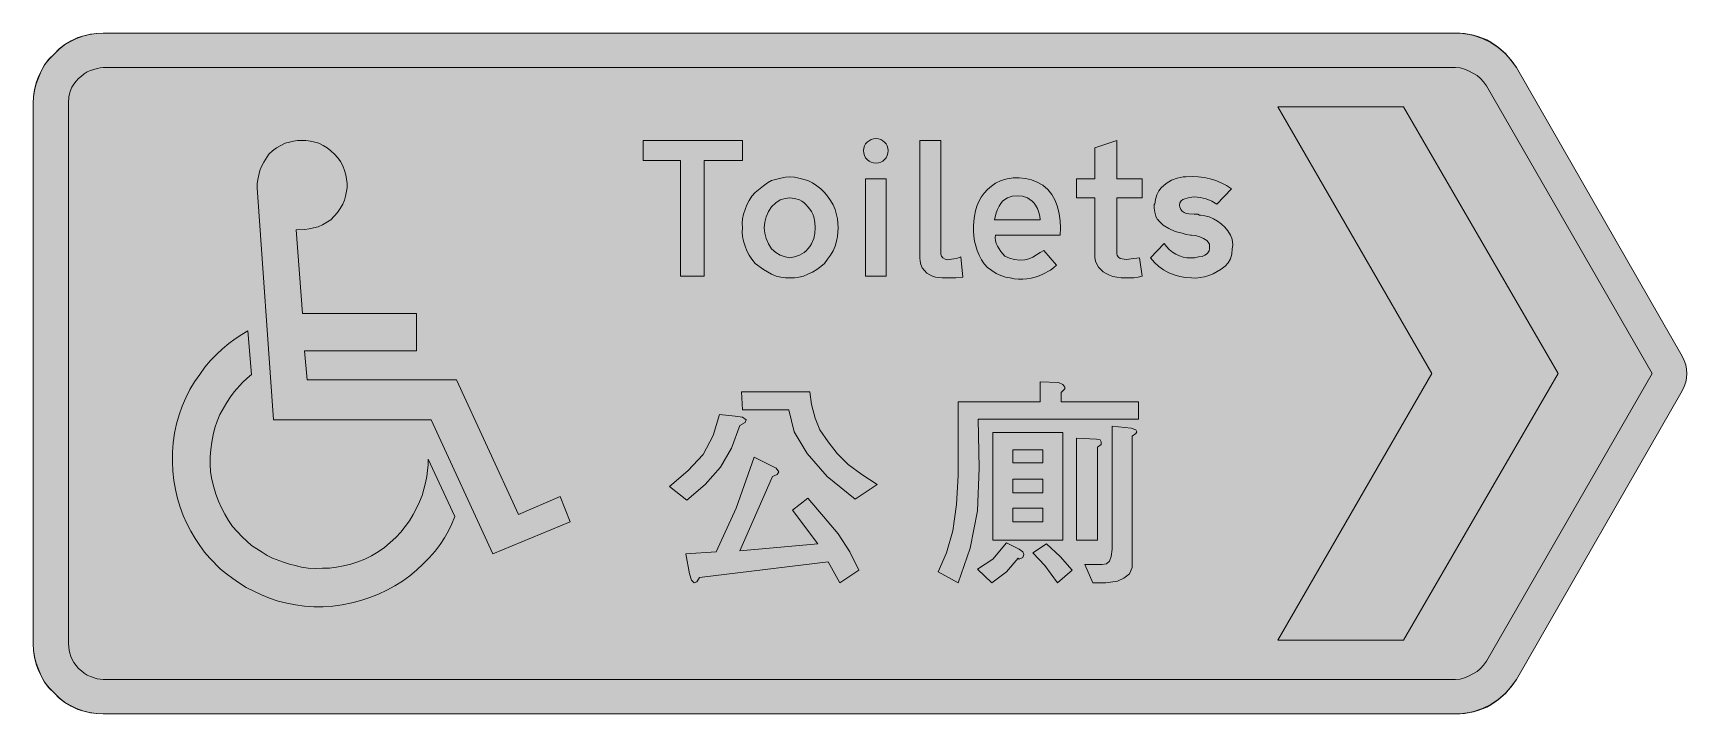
# Model space of a CAD drawing. Header units: metres. Extents: x 12 to 556, y 18 to 242.
import ezdxf

# ---------------------------------------------------------------- set-up
doc = ezdxf.new("R2010")
doc.units = ezdxf.units.M
for name, color, linetype, true_color in [('FILL_BLUE_0000FF', 7, 'Continuous', 0x0000ff), ('FILL_WHITE_FFFFFF', 7, 'Continuous', 0xffffff), ('STROKE_BLUE_0000FF', 7, 'Continuous', 0x0000ff)]:
    doc.layers.add(name, color=color, linetype=linetype, true_color=true_color)

msp = doc.modelspace()

# ---------------------------------------------------------------- hatches: boundary and pattern name
at = {"layer": 'FILL_BLUE_0000FF', "true_color": 0x0000ff}
h = msp.add_hatch(color=7, dxfattribs=at)
h.dxf.hatch_style = 1
h.paths.add_polyline_path([(490.35, 35.16), (489.44, 33.87), (488.44, 32.72), (487.27, 31.74), (485.85, 30.96), (484.5, 30.17), (483.11, 29.61), (481.67, 29.27), (480.15, 29.16), (34.65, 29.16), (33.7, 29.22), (32.66, 29.38), (30.45, 30.06), (29.38, 30.57), (28.39, 31.18), (27.45, 31.92), (26.55, 32.76), (25.72, 33.69), (25.02, 34.66), (24.45, 35.67), (24, 36.7), (23.66, 37.74), (23.43, 38.79), (23.25, 40.86), (23.25, 219.06), (23.32, 221.16), (23.5, 222.18), (23.85, 223.26), (24.36, 224.33), (24.98, 225.32), (25.71, 226.26), (26.55, 227.16), (27.45, 228), (28.39, 228.73), (29.38, 229.35), (30.45, 229.86), (32.66, 230.53), (33.7, 230.7), (34.65, 230.76), (480.15, 230.76), (481.67, 230.65), (483.11, 230.31), (484.5, 229.75), (485.85, 228.96), (487.27, 228.18), (488.44, 227.2), (489.44, 226.05), (490.35, 224.76), (544.95, 129.96), (490.35, 35.16)])
at = {"layer": 'FILL_WHITE_FFFFFF', "true_color": 0xffffff}
h = msp.add_hatch(color=7, dxfattribs=at)
h.dxf.hatch_style = 1
h.paths.add_polyline_path([(555.54, 134.28), (556.03, 132.87), (556.33, 131.42), (556.42, 129.96), (556.33, 128.5), (556.03, 127.05), (555.54, 125.64), (554.85, 124.26), (500.25, 29.16), (498.56, 26.75), (496.61, 24.51), (494.39, 22.49), (493.16, 21.59), (491.85, 20.76), (490.47, 20.03), (489.05, 19.41), (487.59, 18.89), (486.11, 18.47), (483.12, 17.93), (480.15, 17.76), (34.65, 17.76), (32.58, 17.87), (30.45, 18.17), (28.32, 18.65), (26.25, 19.26), (24.06, 20.27), (22.01, 21.51), (20.13, 22.97), (18.45, 24.66), (16.77, 26.34), (15.34, 28.22), (14.19, 30.27), (13.35, 32.46), (12.56, 34.53), (12, 36.66), (11.66, 38.79), (11.55, 40.86), (11.55, 219.06), (11.66, 221.13), (12, 223.26), (12.56, 225.39), (13.35, 227.46), (14.19, 229.65), (15.34, 231.7), (16.77, 233.58), (18.45, 235.26), (20.13, 236.95), (22.01, 238.41), (24.06, 239.65), (26.25, 240.66), (28.32, 241.27), (30.45, 241.75), (32.58, 242.05), (34.65, 242.16), (480.15, 242.16), (483.12, 241.99), (486.11, 241.45), (487.59, 241.03), (489.05, 240.51), (490.47, 239.89), (491.85, 239.16), (493.16, 238.33), (494.39, 237.43), (496.61, 235.41), (498.56, 233.17), (500.25, 230.76), (554.85, 135.66), (555.54, 134.28)])
h = msp.add_hatch(color=7, dxfattribs=at)
h.dxf.hatch_style = 1
h.paths.add_polyline_path([(514.05, 129.96), (463.05, 42.06), (421.65, 42.06), (472.35, 129.96), (421.65, 217.86), (463.05, 217.86), (514.05, 129.96)])
h = msp.add_hatch(color=7, dxfattribs=at)
h.dxf.hatch_style = 1
h.paths.add_polyline_path([(293.17, 202.59), (292.94, 201.79), (292.57, 201.08), (292.09, 200.46), (291.51, 199.96), (290.85, 199.58), (290.12, 199.34), (289.35, 199.26), (288.48, 199.34), (287.68, 199.58), (286.97, 199.96), (286.35, 200.46), (285.85, 201.08), (285.47, 201.79), (285.23, 202.59), (285.15, 203.46), (285.23, 204.23), (285.47, 204.96), (285.85, 205.62), (286.35, 206.2), (286.97, 206.68), (287.68, 207.05), (288.48, 207.28), (289.35, 207.36), (290.12, 207.28), (290.85, 207.05), (291.51, 206.68), (292.09, 206.2), (292.57, 205.62), (292.94, 204.96), (293.17, 204.23), (293.25, 203.46), (293.17, 202.59)])
h = msp.add_hatch(color=7, dxfattribs=at)
h.dxf.hatch_style = 1
h.paths.add_polyline_path([(90.75, 114.66), (85.35, 191.16), (85.41, 192.51), (85.58, 193.9), (86.25, 196.86), (86.8, 198.21), (87.53, 199.56), (89.25, 202.26), (90.43, 203.33), (91.73, 204.28), (93.13, 205.13), (94.65, 205.86), (96, 206.25), (97.35, 206.53), (98.7, 206.7), (100.05, 206.76), (101.45, 206.7), (102.9, 206.53), (104.35, 206.25), (105.75, 205.86), (107.1, 205.13), (108.41, 204.28), (109.67, 203.33), (110.85, 202.26), (111.91, 201.08), (112.84, 199.78), (113.59, 198.38), (114.15, 196.86), (114.54, 195.46), (114.83, 194.01), (114.99, 192.56), (115.05, 191.16), (114.52, 188.46), (114.12, 187.11), (113.55, 185.76), (112.77, 184.29), (111.82, 182.98), (109.65, 180.66), (106.91, 178.97), (105.47, 178.34), (103.95, 177.96), (102.55, 177.61), (101.1, 177.43), (98.25, 177.36), (100.35, 149.76), (137.85, 149.76), (137.85, 137.46), (100.95, 137.46), (101.85, 127.86), (151.05, 127.86), (171.45, 83.46), (185.25, 89.46), (188.55, 81.06), (163.05, 70.56), (142.65, 114.66), (90.75, 114.66)])
h = msp.add_hatch(color=7, dxfattribs=at)
h.dxf.hatch_style = 1
h.paths.add_polyline_path([(245.25, 200.16), (232.65, 200.16), (232.65, 162.06), (224.85, 162.06), (224.85, 200.16), (212.55, 200.16), (212.55, 206.76), (245.25, 206.76), (245.25, 200.16)])
h = msp.add_hatch(color=7, dxfattribs=at)
h.dxf.hatch_style = 1
h.paths.add_polyline_path([(303.75, 206.76), (310.65, 206.76), (310.65, 169.56), (310.65, 169.26), (310.84, 168.66), (311.25, 168.06), (312, 167.65), (312.75, 167.46), (314.85, 167.76), (316.16, 167.95), (317.25, 168.36), (317.85, 161.76), (315.6, 161.5), (313.35, 161.46), (311.1, 161.5), (308.85, 161.76), (307.91, 162.05), (306.94, 162.47), (306.02, 163.07), (305.25, 163.86), (304.51, 164.81), (304.05, 165.85), (303.82, 166.94), (303.75, 168.06), (303.75, 206.76)])
h = msp.add_hatch(color=7, dxfattribs=at)
h.dxf.hatch_style = 1
h.paths.add_polyline_path([(368.7, 168.9), (369.11, 168.32), (369.69, 167.91), (370.35, 167.76), (371.03, 167.59), (371.74, 167.53), (373.35, 167.76), (376.05, 168.06), (376.95, 162.06), (375.6, 161.71), (374.25, 161.53), (371.55, 161.46), (370.03, 161.52), (368.62, 161.68), (367.33, 161.97), (366.15, 162.36), (365.08, 162.87), (364.13, 163.48), (363.28, 164.22), (362.55, 165.06), (361.72, 166.6), (361.45, 167.46), (361.35, 168.36), (361.35, 187.86), (355.35, 187.86), (355.35, 194.16), (361.35, 194.16), (361.35, 204.36), (368.55, 206.76), (368.55, 194.16), (376.95, 194.16), (376.95, 187.86), (368.55, 187.86), (368.55, 169.56), (368.7, 168.9)])
h = msp.add_hatch(color=7, dxfattribs=at)
h.dxf.hatch_style = 1
h.paths.add_polyline_path([(245.25, 180.96), (245.59, 182.43), (246.15, 183.96), (246.71, 185.53), (247.46, 187.03), (248.39, 188.43), (249.45, 189.66), (252.15, 191.83), (253.5, 192.78), (254.85, 193.56), (257.96, 194.38), (259.45, 194.66), (260.85, 194.76), (262.38, 194.66), (263.85, 194.38), (266.85, 193.56), (268.37, 192.78), (269.77, 191.83), (271.07, 190.78), (272.25, 189.66), (273.32, 188.43), (274.27, 187.03), (275.12, 185.53), (275.85, 183.96), (276.52, 180.96), (276.69, 179.49), (276.75, 177.96), (276.69, 176.56), (276.52, 175.07), (276.24, 173.53), (275.85, 171.96), (275.12, 170.44), (274.27, 169), (273.32, 167.61), (272.25, 166.26), (271.07, 165.19), (269.77, 164.23), (268.37, 163.39), (266.85, 162.66), (265.32, 162.09), (263.85, 161.72), (262.38, 161.52), (260.85, 161.46), (259.45, 161.52), (257.96, 161.72), (256.42, 162.09), (254.85, 162.66), (252.15, 164.23), (249.45, 166.26), (248.39, 167.61), (247.46, 169), (246.71, 170.44), (246.15, 171.96), (245.59, 173.53), (245.25, 175.07), (245.14, 176.56), (245.25, 177.96), (245.14, 179.49), (245.25, 180.96)])
h.paths.add_polyline_path([(257.74, 187.15), (256.25, 186.21), (254.85, 184.86), (253.84, 183.36), (253.09, 181.63), (252.61, 179.8), (252.45, 177.96), (252.61, 176.16), (253.09, 174.4), (253.84, 172.69), (254.85, 171.06), (256.25, 169.87), (257.74, 169), (259.28, 168.4), (260.85, 168.06), (262.46, 168.4), (264.08, 169), (265.58, 169.87), (266.25, 170.43), (266.85, 171.06), (267.47, 171.86), (267.98, 172.69), (268.73, 174.4), (269.13, 176.16), (269.25, 177.96), (269.13, 179.8), (268.73, 181.63), (268.4, 182.52), (267.98, 183.36), (267.47, 184.15), (266.85, 184.86), (266.25, 185.59), (265.58, 186.21), (264.85, 186.73), (264.08, 187.15), (262.46, 187.69), (260.85, 187.86), (259.28, 187.69), (257.74, 187.15)], flags=16)
h = msp.add_hatch(color=7, dxfattribs=at)
h.dxf.hatch_style = 1
h.paths.add_polyline_path([(285.75, 162.06), (285.75, 194.16), (292.65, 194.16), (292.65, 162.06), (285.75, 162.06)])
h = msp.add_hatch(color=7, dxfattribs=at)
h.dxf.hatch_style = 1
h.paths.add_polyline_path([(330.34, 162.21), (328.85, 162.89), (327.45, 163.86), (326.03, 164.87), (324.9, 166.07), (323.99, 167.45), (323.25, 168.96), (322.63, 170.45), (322.13, 171.99), (321.75, 173.57), (321.49, 175.18), (321.35, 176.83), (321.35, 178.49), (321.48, 180.17), (321.75, 181.86), (322.06, 183.52), (322.53, 185.11), (323.17, 186.62), (323.96, 188.05), (324.91, 189.37), (326.01, 190.59), (327.26, 191.69), (328.65, 192.66), (330.5, 193.53), (332.44, 194.13), (334.43, 194.45), (336.45, 194.5), (338.47, 194.28), (340.46, 193.8), (342.4, 193.06), (344.25, 192.06), (345.89, 190.6), (347.21, 188.91), (348.26, 187), (349.05, 184.86), (349.61, 182.61), (349.95, 180.32), (350.06, 177.98), (349.95, 175.56), (328.65, 175.56), (328.53, 174.66), (328.61, 173.76), (328.86, 172.86), (329.25, 171.96), (330.34, 170.2), (331.65, 168.66), (333.23, 167.92), (334.84, 167.5), (336.5, 167.35), (338.25, 167.46), (339.6, 167.79), (340.91, 168.32), (342.17, 169.02), (343.35, 169.86), (344.55, 170.46), (348.75, 165.66), (347.79, 164.81), (346.73, 164.05), (344.25, 162.66), (342.99, 162.14), (341.68, 161.71), (340.33, 161.38), (338.96, 161.16), (337.58, 161.05), (336.19, 161.06), (334.81, 161.19), (333.45, 161.46), (331.88, 161.75), (330.34, 162.21)])
h.paths.add_polyline_path([(343.24, 181.83), (342.94, 183.06), (342.46, 184.29), (341.85, 185.46), (341.34, 186.13), (340.73, 186.77), (339.99, 187.36), (339.15, 187.86), (337.53, 188.37), (335.85, 188.53), (334.17, 188.37), (332.55, 187.86), (331.71, 187.35), (330.98, 186.73), (330.36, 186), (329.85, 185.16), (329.28, 184.03), (328.88, 182.91), (328.35, 180.66), (343.35, 180.66), (343.24, 181.83)], flags=16)
h = msp.add_hatch(color=7, dxfattribs=at)
h.dxf.hatch_style = 1
h.paths.add_polyline_path([(391.48, 182.71), (392.29, 182.53), (394.05, 182.46), (394.95, 182.46), (395.25, 182.46), (395.85, 182.16), (396.15, 182.16), (397.61, 181.95), (399.05, 181.55), (400.44, 180.97), (401.78, 180.21), (403.02, 179.28), (404.17, 178.19), (405.18, 176.95), (406.05, 175.56), (406.44, 174.56), (406.69, 173.42), (406.77, 172.23), (406.65, 171.06), (406.49, 169.33), (406.01, 167.76), (405.26, 166.42), (404.25, 165.36), (402.99, 164.4), (401.67, 163.57), (400.32, 162.86), (398.93, 162.28), (397.51, 161.85), (396.07, 161.56), (394.61, 161.43), (393.15, 161.46), (391.24, 161.57), (389.35, 161.9), (387.51, 162.44), (385.73, 163.18), (384.03, 164.13), (382.43, 165.26), (380.97, 166.57), (379.65, 168.06), (384.15, 172.86), (384.93, 171.79), (385.88, 170.83), (386.93, 169.99), (388.05, 169.26), (389.22, 168.69), (390.45, 168.32), (391.68, 168.12), (392.85, 168.06), (394.2, 168.1), (395.55, 168.36), (396.71, 168.55), (397.65, 168.96), (398.14, 169.29), (398.63, 169.78), (399, 170.39), (399.15, 171.06), (399.15, 172.56), (398.7, 173.27), (398.25, 173.76), (397.2, 174.42), (395.92, 175), (394.54, 175.41), (393.15, 175.56), (392.85, 175.56), (391.5, 175.75), (390.15, 176.16), (387.79, 176.77), (385.69, 177.7), (383.86, 178.9), (382.35, 180.36), (382.31, 180.62), (382.05, 180.66), (381.48, 181.84), (381.11, 183.1), (380.91, 184.41), (380.85, 185.76), (381.15, 185.76), (381.31, 187.32), (381.75, 188.8), (382.42, 190.11), (383.25, 191.16), (384.88, 192.57), (386.63, 193.63), (388.48, 194.37), (390.45, 194.76), (390.75, 194.76), (391.35, 194.76), (393.37, 194.89), (395.38, 194.83), (397.36, 194.58), (399.3, 194.16), (401.18, 193.57), (402.99, 192.82), (404.72, 191.91), (406.35, 190.86), (401.55, 185.76), (399.87, 186.77), (398.02, 187.52), (396.07, 188), (394.05, 188.16), (392.55, 187.97), (391.05, 187.56), (390.39, 187.36), (389.81, 186.85), (389.4, 186.17), (389.25, 185.46), (389.36, 184.75), (389.66, 184.03), (390.14, 183.43), (390.75, 183.06), (391.48, 182.71)])
h = msp.add_hatch(color=7, dxfattribs=at)
h.dxf.hatch_style = 1
h.paths.add_polyline_path([(82.03, 128.43), (80.59, 127.03), (77.85, 123.96), (76.55, 122.28), (75.34, 120.43), (73.05, 116.46), (72.21, 114.28), (71.48, 112.03), (70.89, 109.72), (70.43, 107.35), (70.1, 104.94), (69.93, 102.5), (69.91, 100.03), (70.05, 97.56), (70.47, 95.01), (71.05, 92.55), (71.77, 90.18), (72.64, 87.88), (73.63, 85.68), (74.73, 83.55), (75.94, 81.51), (77.25, 79.56), (80.4, 76.18), (83.55, 73.26), (87, 71.05), (88.7, 70.01), (90.45, 69.06), (94.09, 67.75), (95.98, 67.16), (97.95, 66.66), (100.03, 66.1), (102.23, 65.76), (104.53, 65.65), (106.95, 65.76), (109.23, 65.84), (111.54, 66.1), (113.87, 66.52), (116.21, 67.11), (118.54, 67.87), (120.83, 68.8), (123.07, 69.89), (125.25, 71.16), (127.32, 72.66), (129.24, 74.25), (131.03, 75.93), (132.68, 77.68), (134.18, 79.53), (135.54, 81.45), (136.77, 83.46), (137.85, 85.56), (138.87, 87.63), (139.69, 89.76), (140.34, 91.89), (140.85, 93.96), (141.24, 95.98), (141.52, 97.97), (141.69, 99.91), (141.75, 101.76), (150.45, 82.86), (149.49, 80.44), (148.39, 78.1), (147.12, 75.81), (145.65, 73.56), (143.97, 71.36), (142.09, 69.25), (140.04, 67.19), (137.85, 65.16), (135.63, 63.31), (133.26, 61.57), (130.74, 59.98), (128.1, 58.52), (125.35, 57.22), (122.49, 56.09), (119.56, 55.13), (116.55, 54.36), (113.4, 53.7), (110.26, 53.27), (107.15, 53.07), (104.06, 53.08), (101.02, 53.29), (98.03, 53.68), (95.1, 54.25), (92.25, 54.96), (89.43, 55.92), (86.78, 56.98), (84.23, 58.17), (81.75, 59.46), (79.51, 60.86), (77.32, 62.35), (75.25, 63.89), (73.35, 65.46), (69.79, 69.13), (68.08, 71.11), (66.45, 73.26), (64.93, 75.57), (63.53, 77.98), (62.23, 80.52), (61.05, 83.16), (60.01, 85.91), (59.14, 88.77), (58.45, 91.7), (57.94, 94.71), (57.61, 97.77), (57.46, 100.88), (57.51, 104.01), (57.75, 107.16), (58.19, 110.28), (58.81, 113.33), (59.63, 116.31), (60.64, 119.2), (61.83, 121.99), (63.19, 124.67), (64.73, 127.23), (66.45, 129.66), (68.13, 132.03), (69.98, 134.2), (71.93, 136.2), (73.95, 138.06), (76.02, 139.8), (78.15, 141.4), (80.28, 142.83), (82.35, 144.06), (83.55, 129.66), (82.03, 128.43)])
h = msp.add_hatch(color=7, dxfattribs=at)
h.dxf.hatch_style = 1
h.paths.add_polyline_path([(343.35, 120.66), (343.35, 127.26), (349.35, 126.96), (350.85, 126.36), (351.45, 125.46), (351.45, 124.86), (350.25, 123.66), (350.25, 120.66), (375.75, 120.66), (375.75, 114.96), (322.95, 114.96), (323.25, 98.76), (322.65, 84.66), (320.25, 72.36), (316.35, 60.96), (309.75, 64.56), (312.45, 70.86), (314.55, 78.06), (315.75, 86.76), (316.35, 96.36), (316.35, 120.66), (343.35, 120.66)])
h = msp.add_hatch(color=7, dxfattribs=at)
h.dxf.hatch_style = 1
h.paths.add_polyline_path([(267.45, 123.96), (268.05, 119.76), (269.25, 115.26), (270.75, 111.36), (273.45, 107.46), (276.45, 103.56), (280.05, 99.96), (284.55, 96.66), (289.65, 93.36), (282.45, 88.56), (273.15, 96.06), (266.55, 103.56), (262.35, 110.76), (260.55, 117.96), (245.25, 117.96), (244.95, 123.96), (267.45, 123.96)])
h = msp.add_hatch(color=7, dxfattribs=at)
h.dxf.hatch_style = 1
h.paths.add_polyline_path([(245.25, 115.56), (246.45, 114.66), (246.15, 113.76), (244.35, 112.86), (241.65, 105.36), (238.05, 99.06), (232.95, 93.36), (226.95, 88.26), (221.25, 92.76), (227.25, 97.86), (232.35, 103.26), (235.65, 109.56), (237.75, 116.46), (242.85, 115.86), (245.25, 115.56)])
h = msp.add_hatch(color=7, dxfattribs=at)
h.dxf.hatch_style = 1
h.paths.add_polyline_path([(327.75, 110.46), (350.85, 110.46), (350.85, 75.06), (327.75, 75.06), (327.75, 110.46)])
h.paths.add_polyline_path([(334.35, 100.56), (344.25, 100.56), (344.25, 104.76), (334.35, 104.76), (334.35, 100.56)], flags=16)
h.paths.add_polyline_path([(334.35, 95.16), (334.35, 90.66), (344.25, 90.66), (344.25, 95.16), (334.35, 95.16)], flags=16)
h.paths.add_polyline_path([(344.25, 85.56), (334.35, 85.56), (334.35, 81.06), (344.25, 81.06), (344.25, 85.56)], flags=16)
h = msp.add_hatch(color=7, dxfattribs=at)
h.dxf.hatch_style = 1
h.paths.add_polyline_path([(373.35, 111.96), (374.85, 111.36), (375.15, 110.76), (374.85, 110.16), (373.65, 109.26), (373.65, 69.06), (373.65, 66.06), (372.75, 63.96), (370.95, 62.46), (368.85, 61.56), (364.95, 60.96), (360.75, 60.96), (358.05, 66.96), (363.75, 66.96), (365.25, 67.26), (366.15, 68.16), (366.75, 69.66), (367.05, 72.06), (367.05, 112.56), (373.35, 111.96)])
h = msp.add_hatch(color=7, dxfattribs=at)
h.dxf.hatch_style = 1
h.paths.add_polyline_path([(361.95, 108.36), (363.15, 108.06), (363.45, 107.46), (363.45, 106.56), (362.25, 105.66), (362.25, 75.06), (355.35, 75.06), (355.35, 108.66), (361.95, 108.36)])
h = msp.add_hatch(color=7, dxfattribs=at)
h.dxf.hatch_style = 1
h.paths.add_polyline_path([(256.35, 98.76), (257.25, 97.56), (256.65, 96.66), (255.15, 96.06), (244.35, 71.46), (270.15, 73.86), (261.75, 84.96), (266.85, 88.86), (271.95, 82.86), (276.75, 77.16), (280.65, 71.16), (283.65, 65.16), (277.35, 60.96), (273.45, 67.86), (231.15, 62.76), (230.25, 61.26), (229.35, 60.96), (228.45, 61.86), (227.85, 63.96), (226.65, 70.56), (236.55, 71.16), (243.15, 85.56), (249.15, 102.36), (253.95, 99.96), (256.35, 98.76)])
h = msp.add_hatch(color=7, dxfattribs=at)
h.dxf.hatch_style = 1
h.paths.add_polyline_path([(337.65, 71.16), (337.95, 70.26), (337.65, 69.36), (336.45, 68.76), (336.15, 69.06), (332.25, 64.56), (327.45, 60.96), (322.65, 65.46), (327.75, 68.76), (332.25, 74.16), (336.45, 72.06), (337.65, 71.16)])
h = msp.add_hatch(color=7, dxfattribs=at)
h.dxf.hatch_style = 1
h.paths.add_polyline_path([(349.95, 69.66), (353.85, 65.16), (349.05, 60.96), (344.85, 66.66), (340.95, 70.86), (345.45, 73.86), (349.95, 69.66)])

# ---------------------------------------------------------------- linework, layer by layer
at = {"layer": 'FILL_BLUE_0000FF', "lineweight": 0, "true_color": 0x0000ff}
msp.add_lwpolyline([(490.35, 35.16), (489.44, 33.87), (488.44, 32.72), (487.27, 31.74), (485.85, 30.96), (484.5, 30.17), (483.11, 29.61), (481.67, 29.27), (480.15, 29.16), (34.65, 29.16), (33.7, 29.22), (32.66, 29.38), (30.45, 30.06), (29.38, 30.57), (28.39, 31.18), (27.45, 31.92), (26.55, 32.76), (25.72, 33.69), (25.02, 34.66), (24.45, 35.67), (24, 36.7), (23.66, 37.74), (23.43, 38.79), (23.25, 40.86), (23.25, 219.06), (23.32, 221.16), (23.5, 222.18), (23.85, 223.26), (24.36, 224.33), (24.98, 225.32), (25.71, 226.26), (26.55, 227.16), (27.45, 228), (28.39, 228.73), (29.38, 229.35), (30.45, 229.86), (32.66, 230.53), (33.7, 230.7), (34.65, 230.76), (480.15, 230.76), (481.67, 230.65), (483.11, 230.31), (484.5, 229.75), (485.85, 228.96), (487.27, 228.18), (488.44, 227.2), (489.44, 226.05), (490.35, 224.76), (544.95, 129.96)], close=True, dxfattribs=at)
at = {"layer": 'FILL_WHITE_FFFFFF', "lineweight": 0, "true_color": 0xffffff}
for points in [[(555.54, 134.28), (556.03, 132.87), (556.33, 131.42), (556.42, 129.96), (556.33, 128.5), (556.03, 127.05), (555.54, 125.64), (554.85, 124.26), (500.25, 29.16), (498.56, 26.75), (496.61, 24.51), (494.39, 22.49), (493.16, 21.59), (491.85, 20.76), (490.47, 20.03), (489.05, 19.41), (487.59, 18.89), (486.11, 18.47), (483.12, 17.93), (480.15, 17.76), (34.65, 17.76), (32.58, 17.87), (30.45, 18.17), (28.32, 18.65), (26.25, 19.26), (24.06, 20.27), (22.01, 21.51), (20.13, 22.97), (18.45, 24.66), (16.77, 26.34), (15.34, 28.22), (14.19, 30.27), (13.35, 32.46), (12.56, 34.53), (12, 36.66), (11.66, 38.79), (11.55, 40.86), (11.55, 219.06), (11.66, 221.13), (12, 223.26), (12.56, 225.39), (13.35, 227.46), (14.19, 229.65), (15.34, 231.7), (16.77, 233.58), (18.45, 235.26), (20.13, 236.95), (22.01, 238.41), (24.06, 239.65), (26.25, 240.66), (28.32, 241.27), (30.45, 241.75), (32.58, 242.05), (34.65, 242.16), (480.15, 242.16), (483.12, 241.99), (486.11, 241.45), (487.59, 241.03), (489.05, 240.51), (490.47, 239.89), (491.85, 239.16), (493.16, 238.33), (494.39, 237.43), (496.61, 235.41), (498.56, 233.17), (500.25, 230.76), (554.85, 135.66)], [(293.17, 202.59), (292.94, 201.79), (292.57, 201.08), (292.09, 200.46), (291.51, 199.96), (290.85, 199.58), (290.12, 199.34), (289.35, 199.26), (288.48, 199.34), (287.68, 199.58), (286.97, 199.96), (286.35, 200.46), (285.85, 201.08), (285.47, 201.79), (285.23, 202.59), (285.15, 203.46), (285.23, 204.23), (285.47, 204.96), (285.85, 205.62), (286.35, 206.2), (286.97, 206.68), (287.68, 207.05), (288.48, 207.28), (289.35, 207.36), (290.12, 207.28), (290.85, 207.05), (291.51, 206.68), (292.09, 206.2), (292.57, 205.62), (292.94, 204.96), (293.17, 204.23), (293.25, 203.46)], [(90.75, 114.66), (85.35, 191.16), (85.41, 192.51), (85.58, 193.9), (86.25, 196.86), (86.8, 198.21), (87.53, 199.56), (89.25, 202.26), (90.43, 203.33), (91.73, 204.28), (93.13, 205.13), (94.65, 205.86), (96, 206.25), (97.35, 206.53), (98.7, 206.7), (100.05, 206.76), (101.45, 206.7), (102.9, 206.53), (104.35, 206.25), (105.75, 205.86), (107.1, 205.13), (108.41, 204.28), (109.67, 203.33), (110.85, 202.26), (111.91, 201.08), (112.84, 199.78), (113.59, 198.38), (114.15, 196.86), (114.54, 195.46), (114.83, 194.01), (114.99, 192.56), (115.05, 191.16), (114.52, 188.46), (114.12, 187.11), (113.55, 185.76), (112.77, 184.29), (111.82, 182.98), (109.65, 180.66), (106.91, 178.97), (105.47, 178.34), (103.95, 177.96), (102.55, 177.61), (101.1, 177.43), (98.25, 177.36), (100.35, 149.76), (137.85, 149.76), (137.85, 137.46), (100.95, 137.46), (101.85, 127.86), (151.05, 127.86), (171.45, 83.46), (185.25, 89.46), (188.55, 81.06), (163.05, 70.56), (142.65, 114.66)], [(245.25, 200.16), (232.65, 200.16), (232.65, 162.06), (224.85, 162.06), (224.85, 200.16), (212.55, 200.16), (212.55, 206.76), (245.25, 206.76)], [(303.75, 206.76), (310.65, 206.76), (310.65, 169.56), (310.65, 169.26), (310.84, 168.66), (311.25, 168.06), (312, 167.65), (312.75, 167.46), (314.85, 167.76), (316.16, 167.95), (317.25, 168.36), (317.85, 161.76), (315.6, 161.5), (313.35, 161.46), (311.1, 161.5), (308.85, 161.76), (307.91, 162.05), (306.94, 162.47), (306.02, 163.07), (305.25, 163.86), (304.51, 164.81), (304.05, 165.85), (303.82, 166.94), (303.75, 168.06)], [(368.7, 168.9), (369.11, 168.32), (369.69, 167.91), (370.35, 167.76), (371.03, 167.59), (371.74, 167.53), (373.35, 167.76), (376.05, 168.06), (376.95, 162.06), (375.6, 161.71), (374.25, 161.53), (371.55, 161.46), (370.03, 161.52), (368.62, 161.68), (367.33, 161.97), (366.15, 162.36), (365.08, 162.87), (364.13, 163.48), (363.28, 164.22), (362.55, 165.06), (361.72, 166.6), (361.45, 167.46), (361.35, 168.36), (361.35, 187.86), (355.35, 187.86), (355.35, 194.16), (361.35, 194.16), (361.35, 204.36), (368.55, 206.76), (368.55, 194.16), (376.95, 194.16), (376.95, 187.86), (368.55, 187.86), (368.55, 169.56)], [(245.25, 180.96), (245.59, 182.43), (246.15, 183.96), (246.71, 185.53), (247.46, 187.03), (248.39, 188.43), (249.45, 189.66), (252.15, 191.83), (253.5, 192.78), (254.85, 193.56), (257.96, 194.38), (259.45, 194.66), (260.85, 194.76), (262.38, 194.66), (263.85, 194.38), (266.85, 193.56), (268.37, 192.78), (269.77, 191.83), (271.07, 190.78), (272.25, 189.66), (273.32, 188.43), (274.27, 187.03), (275.12, 185.53), (275.85, 183.96), (276.52, 180.96), (276.69, 179.49), (276.75, 177.96), (276.69, 176.56), (276.52, 175.07), (276.24, 173.53), (275.85, 171.96), (275.12, 170.44), (274.27, 169), (273.32, 167.61), (272.25, 166.26), (271.07, 165.19), (269.77, 164.23), (268.37, 163.39), (266.85, 162.66), (265.32, 162.09), (263.85, 161.72), (262.38, 161.52), (260.85, 161.46), (259.45, 161.52), (257.96, 161.72), (256.42, 162.09), (254.85, 162.66), (252.15, 164.23), (249.45, 166.26), (248.39, 167.61), (247.46, 169), (246.71, 170.44), (246.15, 171.96), (245.59, 173.53), (245.25, 175.07), (245.14, 176.56), (245.25, 177.96), (245.14, 179.49)], [(285.75, 162.06), (285.75, 194.16), (292.65, 194.16), (292.65, 162.06)], [(330.34, 162.21), (328.85, 162.89), (327.45, 163.86), (326.03, 164.87), (324.9, 166.07), (323.99, 167.45), (323.25, 168.96), (322.63, 170.45), (322.13, 171.99), (321.75, 173.57), (321.49, 175.18), (321.35, 176.83), (321.35, 178.49), (321.48, 180.17), (321.75, 181.86), (322.06, 183.52), (322.53, 185.11), (323.17, 186.62), (323.96, 188.05), (324.91, 189.37), (326.01, 190.59), (327.26, 191.69), (328.65, 192.66), (330.5, 193.53), (332.44, 194.13), (334.43, 194.45), (336.45, 194.5), (338.47, 194.28), (340.46, 193.8), (342.4, 193.06), (344.25, 192.06), (345.89, 190.6), (347.21, 188.91), (348.26, 187), (349.05, 184.86), (349.61, 182.61), (349.95, 180.32), (350.06, 177.98), (349.95, 175.56), (328.65, 175.56), (328.53, 174.66), (328.61, 173.76), (328.86, 172.86), (329.25, 171.96), (330.34, 170.2), (331.65, 168.66), (333.23, 167.92), (334.84, 167.5), (336.5, 167.35), (338.25, 167.46), (339.6, 167.79), (340.91, 168.32), (342.17, 169.02), (343.35, 169.86), (344.55, 170.46), (348.75, 165.66), (347.79, 164.81), (346.73, 164.05), (344.25, 162.66), (342.99, 162.14), (341.68, 161.71), (340.33, 161.38), (338.96, 161.16), (337.58, 161.05), (336.19, 161.06), (334.81, 161.19), (333.45, 161.46), (331.88, 161.75)], [(391.48, 182.71), (392.29, 182.53), (394.05, 182.46), (394.95, 182.46), (395.25, 182.46), (395.85, 182.16), (396.15, 182.16), (397.61, 181.95), (399.05, 181.55), (400.44, 180.97), (401.78, 180.21), (403.02, 179.28), (404.17, 178.19), (405.18, 176.95), (406.05, 175.56), (406.44, 174.56), (406.69, 173.42), (406.77, 172.23), (406.65, 171.06), (406.49, 169.33), (406.01, 167.76), (405.26, 166.42), (404.25, 165.36), (402.99, 164.4), (401.67, 163.57), (400.32, 162.86), (398.93, 162.28), (397.51, 161.85), (396.07, 161.56), (394.61, 161.43), (393.15, 161.46), (391.24, 161.57), (389.35, 161.9), (387.51, 162.44), (385.73, 163.18), (384.03, 164.13), (382.43, 165.26), (380.97, 166.57), (379.65, 168.06), (384.15, 172.86), (384.93, 171.79), (385.88, 170.83), (386.93, 169.99), (388.05, 169.26), (389.22, 168.69), (390.45, 168.32), (391.68, 168.12), (392.85, 168.06), (394.2, 168.1), (395.55, 168.36), (396.71, 168.55), (397.65, 168.96), (398.14, 169.29), (398.63, 169.78), (399, 170.39), (399.15, 171.06), (399.15, 172.56), (398.7, 173.27), (398.25, 173.76), (397.2, 174.42), (395.92, 175), (394.54, 175.41), (393.15, 175.56), (392.85, 175.56), (391.5, 175.75), (390.15, 176.16), (387.79, 176.77), (385.69, 177.7), (383.86, 178.9), (382.35, 180.36), (382.31, 180.62), (382.05, 180.66), (381.48, 181.84), (381.11, 183.1), (380.91, 184.41), (380.85, 185.76), (381.15, 185.76), (381.31, 187.32), (381.75, 188.8), (382.42, 190.11), (383.25, 191.16), (384.88, 192.57), (386.63, 193.63), (388.48, 194.37), (390.45, 194.76), (390.75, 194.76), (391.35, 194.76), (393.37, 194.89), (395.38, 194.83), (397.36, 194.58), (399.3, 194.16), (401.18, 193.57), (402.99, 192.82), (404.72, 191.91), (406.35, 190.86), (401.55, 185.76), (399.87, 186.77), (398.02, 187.52), (396.07, 188), (394.05, 188.16), (392.55, 187.97), (391.05, 187.56), (390.39, 187.36), (389.81, 186.85), (389.4, 186.17), (389.25, 185.46), (389.36, 184.75), (389.66, 184.03), (390.14, 183.43), (390.75, 183.06)], [(257.74, 187.15), (256.25, 186.21), (254.85, 184.86), (253.84, 183.36), (253.09, 181.63), (252.61, 179.8), (252.45, 177.96), (252.61, 176.16), (253.09, 174.4), (253.84, 172.69), (254.85, 171.06), (256.25, 169.87), (257.74, 169), (259.28, 168.4), (260.85, 168.06), (262.46, 168.4), (264.08, 169), (265.58, 169.87), (266.25, 170.43), (266.85, 171.06), (267.47, 171.86), (267.98, 172.69), (268.73, 174.4), (269.13, 176.16), (269.25, 177.96), (269.13, 179.8), (268.73, 181.63), (268.4, 182.52), (267.98, 183.36), (267.47, 184.15), (266.85, 184.86), (266.25, 185.59), (265.58, 186.21), (264.85, 186.73), (264.08, 187.15), (262.46, 187.69), (260.85, 187.86), (259.28, 187.69)], [(343.24, 181.83), (342.94, 183.06), (342.46, 184.29), (341.85, 185.46), (341.34, 186.13), (340.73, 186.77), (339.99, 187.36), (339.15, 187.86), (337.53, 188.37), (335.85, 188.53), (334.17, 188.37), (332.55, 187.86), (331.71, 187.35), (330.98, 186.73), (330.36, 186), (329.85, 185.16), (329.28, 184.03), (328.88, 182.91), (328.35, 180.66), (343.35, 180.66)], [(82.03, 128.43), (80.59, 127.03), (77.85, 123.96), (76.55, 122.28), (75.34, 120.43), (73.05, 116.46), (72.21, 114.28), (71.48, 112.03), (70.89, 109.72), (70.43, 107.35), (70.1, 104.94), (69.93, 102.5), (69.91, 100.03), (70.05, 97.56), (70.47, 95.01), (71.05, 92.55), (71.77, 90.18), (72.64, 87.88), (73.63, 85.68), (74.73, 83.55), (75.94, 81.51), (77.25, 79.56), (80.4, 76.18), (83.55, 73.26), (87, 71.05), (88.7, 70.01), (90.45, 69.06), (94.09, 67.75), (95.98, 67.16), (97.95, 66.66), (100.03, 66.1), (102.23, 65.76), (104.53, 65.65), (106.95, 65.76), (109.23, 65.84), (111.54, 66.1), (113.87, 66.52), (116.21, 67.11), (118.54, 67.87), (120.83, 68.8), (123.07, 69.89), (125.25, 71.16), (127.32, 72.66), (129.24, 74.25), (131.03, 75.93), (132.68, 77.68), (134.18, 79.53), (135.54, 81.45), (136.77, 83.46), (137.85, 85.56), (138.87, 87.63), (139.69, 89.76), (140.34, 91.89), (140.85, 93.96), (141.24, 95.98), (141.52, 97.97), (141.69, 99.91), (141.75, 101.76), (150.45, 82.86), (149.49, 80.44), (148.39, 78.1), (147.12, 75.81), (145.65, 73.56), (143.97, 71.36), (142.09, 69.25), (140.04, 67.19), (137.85, 65.16), (135.63, 63.31), (133.26, 61.57), (130.74, 59.98), (128.1, 58.52), (125.35, 57.22), (122.49, 56.09), (119.56, 55.13), (116.55, 54.36), (113.4, 53.7), (110.26, 53.27), (107.15, 53.07), (104.06, 53.08), (101.02, 53.29), (98.03, 53.68), (95.1, 54.25), (92.25, 54.96), (89.43, 55.92), (86.78, 56.98), (84.23, 58.17), (81.75, 59.46), (79.51, 60.86), (77.32, 62.35), (75.25, 63.89), (73.35, 65.46), (69.79, 69.13), (68.08, 71.11), (66.45, 73.26), (64.93, 75.57), (63.53, 77.98), (62.23, 80.52), (61.05, 83.16), (60.01, 85.91), (59.14, 88.77), (58.45, 91.7), (57.94, 94.71), (57.61, 97.77), (57.46, 100.88), (57.51, 104.01), (57.75, 107.16), (58.19, 110.28), (58.81, 113.33), (59.63, 116.31), (60.64, 119.2), (61.83, 121.99), (63.19, 124.67), (64.73, 127.23), (66.45, 129.66), (68.13, 132.03), (69.98, 134.2), (71.93, 136.2), (73.95, 138.06), (76.02, 139.8), (78.15, 141.4), (80.28, 142.83), (82.35, 144.06), (83.55, 129.66)], [(343.35, 120.66), (343.35, 127.26), (349.35, 126.96), (350.85, 126.36), (351.45, 125.46), (351.45, 124.86), (350.25, 123.66), (350.25, 120.66), (375.75, 120.66), (375.75, 114.96), (322.95, 114.96), (323.25, 98.76), (322.65, 84.66), (320.25, 72.36), (316.35, 60.96), (309.75, 64.56), (312.45, 70.86), (314.55, 78.06), (315.75, 86.76), (316.35, 96.36), (316.35, 120.66)], [(267.45, 123.96), (268.05, 119.76), (269.25, 115.26), (270.75, 111.36), (273.45, 107.46), (276.45, 103.56), (280.05, 99.96), (284.55, 96.66), (289.65, 93.36), (282.45, 88.56), (273.15, 96.06), (266.55, 103.56), (262.35, 110.76), (260.55, 117.96), (245.25, 117.96), (244.95, 123.96)], [(245.25, 115.56), (246.45, 114.66), (246.15, 113.76), (244.35, 112.86), (241.65, 105.36), (238.05, 99.06), (232.95, 93.36), (226.95, 88.26), (221.25, 92.76), (227.25, 97.86), (232.35, 103.26), (235.65, 109.56), (237.75, 116.46), (242.85, 115.86)], [(327.75, 110.46), (350.85, 110.46), (350.85, 75.06), (327.75, 75.06)], [(373.35, 111.96), (374.85, 111.36), (375.15, 110.76), (374.85, 110.16), (373.65, 109.26), (373.65, 69.06), (373.65, 66.06), (372.75, 63.96), (370.95, 62.46), (368.85, 61.56), (364.95, 60.96), (360.75, 60.96), (358.05, 66.96), (363.75, 66.96), (365.25, 67.26), (366.15, 68.16), (366.75, 69.66), (367.05, 72.06), (367.05, 112.56)], [(334.35, 100.56), (344.25, 100.56), (344.25, 104.76), (334.35, 104.76)], [(361.95, 108.36), (363.15, 108.06), (363.45, 107.46), (363.45, 106.56), (362.25, 105.66), (362.25, 75.06), (355.35, 75.06), (355.35, 108.66)], [(256.35, 98.76), (257.25, 97.56), (256.65, 96.66), (255.15, 96.06), (244.35, 71.46), (270.15, 73.86), (261.75, 84.96), (266.85, 88.86), (271.95, 82.86), (276.75, 77.16), (280.65, 71.16), (283.65, 65.16), (277.35, 60.96), (273.45, 67.86), (231.15, 62.76), (230.25, 61.26), (229.35, 60.96), (228.45, 61.86), (227.85, 63.96), (226.65, 70.56), (236.55, 71.16), (243.15, 85.56), (249.15, 102.36), (253.95, 99.96)], [(334.35, 95.16), (334.35, 90.66), (344.25, 90.66), (344.25, 95.16)], [(344.25, 85.56), (334.35, 85.56), (334.35, 81.06), (344.25, 81.06)], [(337.65, 71.16), (337.95, 70.26), (337.65, 69.36), (336.45, 68.76), (336.15, 69.06), (332.25, 64.56), (327.45, 60.96), (322.65, 65.46), (327.75, 68.76), (332.25, 74.16), (336.45, 72.06)], [(349.95, 69.66), (353.85, 65.16), (349.05, 60.96), (344.85, 66.66), (340.95, 70.86), (345.45, 73.86)]]:
    msp.add_lwpolyline(points, close=True, dxfattribs=at)
at = {"layer": 'FILL_WHITE_FFFFFF', "lineweight": 0, "true_color": 0x0000ff}
msp.add_lwpolyline([(514.05, 129.96), (463.05, 42.06), (421.65, 42.06), (472.35, 129.96), (421.65, 217.86), (463.05, 217.86)], close=True, dxfattribs=at)
at = {"layer": 'STROKE_BLUE_0000FF', "lineweight": 0, "true_color": 0x0000ff}
msp.add_lwpolyline([(480.15, 242.16), (34.65, 242.16), (32.403516, 242.048086), (30.178125, 241.714687), (27.994922, 241.16332), (25.875, 240.3975), (23.839453, 239.420742), (21.909375, 238.236562), (20.105859, 236.848477), (18.45, 235.26), (16.861523, 233.604141), (15.473437, 231.800625), (14.289258, 229.870547), (13.3125, 227.835), (12.54668, 225.715078), (11.995312, 223.531875), (11.661914, 221.306484), (11.55, 219.06), (11.55, 40.86), (11.661914, 38.613516), (11.995312, 36.388125), (12.54668, 34.204922), (13.3125, 32.085), (14.289258, 30.049453), (15.473437, 28.119375), (16.861523, 26.315859), (18.45, 24.66), (20.105859, 23.071523), (21.909375, 21.683437), (23.839453, 20.499258), (25.875, 19.5225), (27.994922, 18.75668), (30.178125, 18.205312), (32.403516, 17.871914), (34.65, 17.76), (480.15, 17.76), (481.713867, 17.812222), (483.253125, 17.966836), (484.764258, 18.220767), (486.24375, 18.570937), (489.09375, 19.547695), (491.775, 20.8725), (494.259375, 22.520742), (496.51875, 24.467812), (498.525, 26.689102), (500.25, 29.16), (554.85, 124.26), (555.539062, 125.635781), (556.03125, 127.05375), (556.326562, 128.499844), (556.425, 129.96), (556.326562, 131.420156), (556.03125, 132.86625), (555.539062, 134.284219), (554.85, 135.66), (500.25, 230.76), (498.525, 233.230898), (496.51875, 235.452187), (494.259375, 237.399258), (491.775, 239.0475), (489.09375, 240.372305), (486.24375, 241.349062), (484.764258, 241.699233), (483.253125, 241.953164), (481.713867, 242.107778), (480.15, 242.16)], dxfattribs=at)

doc.saveas('drawing.dxf')
